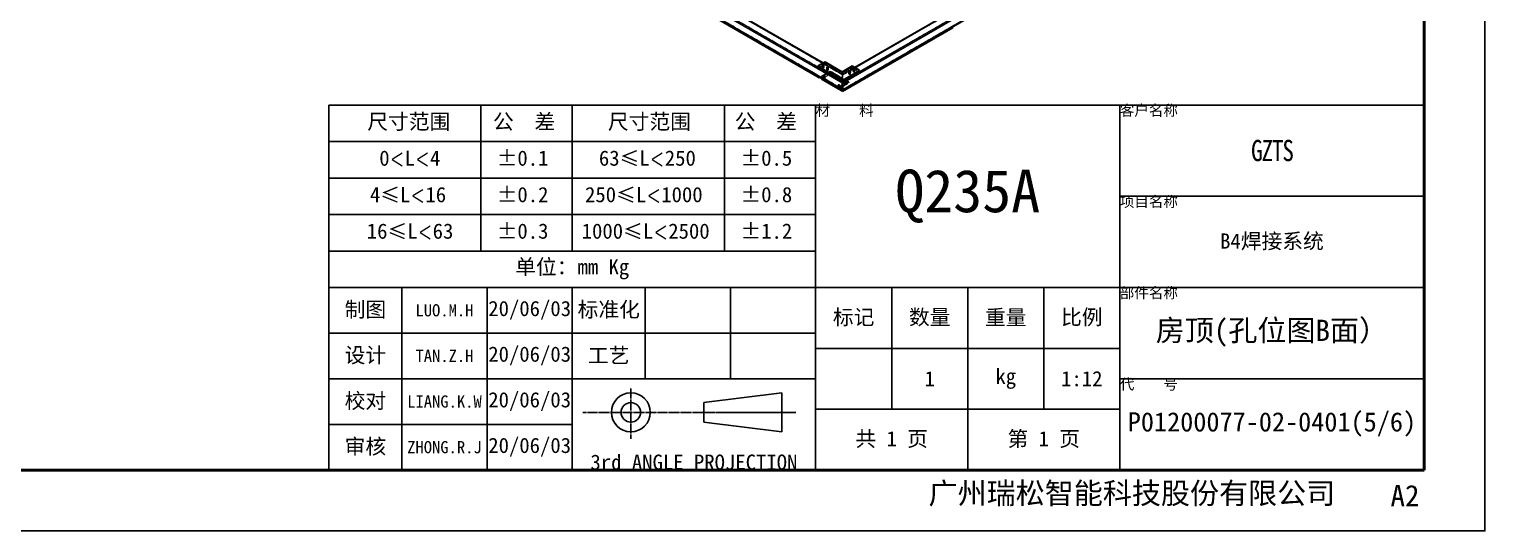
# Model space of a CAD drawing. Header units: millimetres. Extents: x -73083 to 81340, y -6859 to 6812.
# Drawn here: x -20376 to -17505, y -6850 to -5860 of the extents above; entities that cross this region are included whole.
import ezdxf

# ---------------------------------------------------------------- set-up
doc = ezdxf.new("R2010")
doc.units = ezdxf.units.MM
doc.linetypes.add('CENTER-HOKUTO', pattern=[23, 20, -1, 1, -1])
doc.linetypes.add('DASHED', pattern=[15, 12, -3])
doc.layers.add('A3', color=7, linetype='Continuous', plot=False)
doc.layers.add('AM_VIS', color=7, linetype='Continuous', lineweight=50)
doc.layers.add('SOLID LINE', color=7, linetype='Continuous', lineweight=30)
doc.layers.add('title_frame', color=7, linetype='Continuous')
doc.layers.add('word_dim', color=253, linetype='Continuous')
doc.styles.get("Standard").update_dxf_attribs({"font": 'romans.shx', "bigfont": 'bigfont.shx'})

# ---------------------------------------------------------------- blocks, each defined once
blk = doc.blocks.new('A$C7E87390C')
at = {"color": 7, "linetype": 'DASHED', "lineweight": 13}
for p, q in [((883.1, -3150.7), (3705.2, -1521.5)), ((883.1, -3114.8), (3642.9, -1521.5)), ((883.1, -3114), (3638.7, -1523.1)), ((883.1, -3146.7), (3638.7, -1555.8)), ((883.1, -3186.7), (3705.2, -1557.4)), ((883.1, -3150.7), (3642.9, -1557.4)), ((883.1, -3187.5), (3702.3, -1559.8)), ((883.1, -3154.8), (3645.8, -1559.8)), ((883.1, -3150.7), (-502.1, -2351)), ((883.1, -3114.8), (-439.9, -2351)), ((883.1, -3114), (-435.7, -2352.6)), ((883.1, -3186.7), (-502.1, -2386.9)), ((883.1, -3187.5), (-499.3, -2389.4)), ((883.1, -3154.8), (-442.7, -2389.4)), ((883.1, -3150.7), (-439.9, -2386.9)), ((883.1, -3146.7), (-435.7, -2385.3)), ((797.2, -3061.5), (761.8, -3081.9)), ((883.1, -3146.7), (761.8, -3076.7)), ((883.1, -3114), (786.2, -3058.1)), ((883.1, -3112.3), (787.7, -3057.2)), ((882, -3110.5), (797.2, -3061.5)), ((931.5, -3081.9), (882, -3110.5)), ((883.1, -3112.3), (942.1, -3078.2)), ((883.1, -3114), (943.6, -3079.1)), ((966.9, -3102.4), (931.5, -3081.9)), ((772, -3125.1), (823, -3095.6)), ((774.1, -3126.3), (823, -3098.1)), ((780.5, -3124.2), (823, -3099.7)), ((780.5, -3134), (823, -3109.5)), ((780.5, -3124.2), (865.4, -3173.2)), ((823, -3095.6), (914.9, -3148.7)), ((823, -3098.1), (914.9, -3151.2)), ((907.8, -3148.7), (823, -3099.7)), ((907.8, -3158.5), (823, -3109.5)), ((914.9, -3151.2), (861.9, -3181.8)), ((914.9, -3148.7), (863.9, -3178.1)), ((907.8, -3148.7), (865.4, -3173.2)), ((883.1, -3146.7), (966.9, -3098.3)), ((883.1, -3146.7), (883.1, -3114)), ((883.1, -3114), (883.1, -3146.7)), ((907.8, -3158.5), (865.4, -3183))]:
    blk.add_line(p, q, dxfattribs=at)
at = {"color": 7, "lineweight": 13}
for p, q in [((883.1, -3154.8), (3709.4, -1523.1)), ((883.1, -3187.5), (3709.4, -1555.8)), ((966.9, -3098.3), (3622.1, -1565.3)), ((943.6, -3079.1), (2900.8, -1949.1)), ((883.1, -3154.8), (-506.4, -2352.6)), ((883.1, -3187.5), (-506.4, -2385.3)), ((761.8, -3076.7), (211.3, -2758.8)), ((786.2, -3058.1), (239.6, -2742.5))]:
    blk.add_line(p, q, dxfattribs=at)
at = {"color": 7, "lineweight": 35}
for p, q in [((883.1, -3189.2), (3707.3, -1558.6)), ((883.1, -3189.2), (-504.3, -2388.2)), ((942.1, -3078.2), (1555.8, -2723.9)), ((769.9, -3126.2), (147.7, -2767)), ((769.9, -3128.7), (147.7, -2769.4)), ((787.7, -3057.2), (241.1, -2741.6)), ((883.1, -3191.6), (1426.5, -2877.8)), ((883.1, -3194), (1426.5, -2880.3)), ((797.2, -3051.7), (761.8, -3072.1)), ((761.8, -3072.1), (882, -3141.5)), ((761.8, -3081.9), (882, -3151.3)), ((882, -3100.7), (797.2, -3051.7)), ((931.5, -3072.1), (882, -3100.7)), ((966.9, -3092.6), (931.5, -3072.1)), ((780.5, -3134), (861.9, -3180.9)), ((882, -3141.5), (966.9, -3092.6)), ((882, -3151.3), (966.9, -3102.4)), ((883.1, -3154.8), (883.1, -3187.5)), ((883.1, -3187.5), (883.1, -3154.8)), ((883.1, -3191.6), (861.9, -3179.3)), ((883.1, -3194), (861.9, -3181.8))]:
    blk.add_line(p, q, dxfattribs=at)
at = {"color": 7, "lineweight": 35, "ltscale": 0.244952}
for p, q in [((761.8, -3081.9), (761.8, -3072.1)), ((966.9, -3102.4), (966.9, -3092.6))]:
    blk.add_line(p, q, dxfattribs=at)
at = {"color": 7, "linetype": 'DASHED', "lineweight": 13, "ltscale": 0.244952}
for p, q in [((784.2, -3076.8), (784.2, -3067)), ((797.2, -3061.5), (797.2, -3051.7)), ((805.4, -3089.1), (805.4, -3079.3)), ((791.3, -3134), (791.3, -3124.2)), ((798, -3134), (798, -3124.2)), ((819.6, -3117.7), (819.6, -3107.9)), ((882, -3110.5), (882, -3100.7)), ((890.3, -3158.5), (890.3, -3148.7)), ((897, -3158.5), (897, -3148.7)), ((923.4, -3109.5), (923.4, -3099.7)), ((936.2, -3097.2), (936.2, -3087.5)), ((862.1, -3174.8), (862.1, -3165)), ((865.4, -3183), (865.4, -3173.2)), ((868.7, -3174.8), (868.7, -3165))]:
    blk.add_line(p, q, dxfattribs=at)
at = {"color": 7, "linetype": 'DASHED', "lineweight": 13, "ltscale": 0.244946}
for p, q in [((792.5, -3076.8), (792.5, -3067)), ((813.8, -3089.1), (813.8, -3079.3)), ((931.5, -3081.9), (931.5, -3072.1)), ((823, -3109.5), (823, -3099.7)), ((826.3, -3117.7), (826.3, -3107.9)), ((907.8, -3158.5), (907.8, -3148.7)), ((915, -3109.5), (915, -3099.7)), ((944.6, -3097.2), (944.6, -3087.5))]:
    blk.add_line(p, q, dxfattribs=at)
at = {"color": 7, "lineweight": 35, "ltscale": 0.059777}
blk.add_line((769.9, -3126.2), (772, -3125.1), dxfattribs=at)
at = {"color": 7, "lineweight": 35, "ltscale": 0.061237}
for p, q in [((769.9, -3128.7), (769.9, -3126.2)), ((861.9, -3181.8), (861.9, -3179.3)), ((883.1, -3191.6), (883.1, -3194))]:
    blk.add_line(p, q, dxfattribs=at)
at = {"color": 7, "lineweight": 35, "ltscale": 0.121015}
blk.add_line((769.9, -3128.7), (774.1, -3126.3), dxfattribs=at)
at = {"color": 7, "linetype": 'DASHED', "lineweight": 13, "ltscale": 0.144696}
blk.add_line((780.5, -3130), (780.5, -3124.2), dxfattribs=at)
at = {"color": 7, "lineweight": 35, "ltscale": 0.100256}
blk.add_line((780.5, -3134), (780.5, -3130), dxfattribs=at)
at = {"color": 7, "linetype": 'DASHED', "lineweight": 13, "ltscale": 0.061237}
for p, q in [((823, -3098.1), (823, -3095.6)), ((914.9, -3151.2), (914.9, -3148.7))]:
    blk.add_line(p, q, dxfattribs=at)
at = {"color": 7, "lineweight": 35, "ltscale": 0.244946}
blk.add_line((882, -3151.3), (882, -3141.5), dxfattribs=at)
at = {"color": 7, "linetype": 'DASHED', "lineweight": 13, "ltscale": 0.042273}
for p, q in [((883.1, -3112.3), (883.1, -3114)), ((883.1, -3114), (883.1, -3112.3))]:
    blk.add_line(p, q, dxfattribs=at)
at = {"color": 7, "linetype": 'DASHED', "lineweight": 13, "ltscale": 0.101947}
blk.add_line((883.1, -3146.7), (883.1, -3150.7), dxfattribs=at)
at = {"color": 7, "linetype": 'DASHED', "lineweight": 13, "ltscale": 0.102124}
blk.add_line((883.1, -3150.7), (883.1, -3146.7), dxfattribs=at)
at = {"color": 7, "lineweight": 35, "ltscale": 0.102179}
blk.add_line((883.1, -3150.7), (883.1, -3154.8), dxfattribs=at)
at = {"color": 7, "lineweight": 35, "ltscale": 0.102002}
blk.add_line((883.1, -3154.8), (883.1, -3150.7), dxfattribs=at)
at = {"color": 7, "lineweight": 35, "ltscale": 0.059779}
blk.add_line((863.9, -3178.1), (861.9, -3179.3), dxfattribs=at)
at = {"color": 7, "linetype": 'DASHED', "lineweight": 13, "ltscale": 0.101698}
blk.add_line((861.9, -3180.9), (865.4, -3183), dxfattribs=at)
at = {"color": 7, "lineweight": 35, "ltscale": 0.042273}
blk.add_line((883.1, -3187.5), (883.1, -3189.2), dxfattribs=at)
at = {"color": 7, "lineweight": 35, "ltscale": 0.042279}
blk.add_line((883.1, -3189.2), (883.1, -3187.5), dxfattribs=at)
at = {"color": 7, "lineweight": 35}
for centre, start_param, end_param in [((788.3, -3067), 1.285402, 3.141574), ((788.3, -3067), 3.141574, 6.283167), ((788.3, -3067), 6.283167, 7.568588), ((809.6, -3079.3), 6.283167, 9.42476), ((809.6, -3079.3), 3.141574, 4.426995), ((809.6, -3079.3), 4.426995, 6.283167), ((940.4, -3087.5), 1.285402, 3.141574), ((940.4, -3087.5), 6.283167, 7.568588), ((919.2, -3099.7), 6.283167, 9.42476), ((919.2, -3099.7), 3.141574, 4.426995), ((919.2, -3099.7), 4.426995, 6.283167), ((940.4, -3087.5), 3.141574, 6.283167)]:
    blk.add_ellipse(centre, major_axis=(4.19, 0), ratio=0.577346, start_param=start_param, end_param=end_param, dxfattribs=at)
at = {"color": 7, "linetype": 'DASHED', "lineweight": 13}
for centre, major_axis, ratio, start_param, end_param in [((788.3, -3076.8), (4.19, 0), 0.577346, 1.285402, 3.141574), ((788.3, -3076.8), (4.19, 0), 0.577346, 3.141574, 6.283167), ((788.3, -3076.8), (4.19, 0), 0.577346, 6.283167, 7.568588), ((794.7, -3124.2), (-3.32, 0), 0.577343, 3.141621, 6.283214), ((794.7, -3124.2), (-3.32, 0), 0.577343, 0.000028, 2.856192), ((794.7, -3134), (-3.32, 0), 0.577343, 3.141621, 6.283214), ((794.7, -3134), (-3.32, 0), 0.577343, 0.000028, 2.856192), ((794.7, -3124.2), (-3.32, 0), 0.577343, 2.856192, 3.141621), ((794.7, -3134), (-3.32, 0), 0.577343, 2.856192, 3.141621), ((809.6, -3089.1), (4.19, 0), 0.577346, 6.283167, 9.42476), ((809.6, -3089.1), (4.19, 0), 0.577346, 3.141574, 4.426995), ((809.6, -3089.1), (4.19, 0), 0.577346, 4.426995, 6.283167), ((823, -3107.9), (-3.32, 0), 0.577343, 3.141621, 6.283214), ((823, -3107.9), (-3.32, 0), 0.577343, 0.000028, 2.856192), ((823, -3117.7), (-3.32, 0), 0.577343, 3.141621, 6.283214), ((823, -3117.7), (-3.32, 0), 0.577343, 0.000028, 2.856192), ((823, -3107.9), (-3.32, 0), 0.577343, 2.856192, 3.141621), ((823, -3117.7), (-3.32, 0), 0.577343, 2.856192, 3.141621), ((893.7, -3148.7), (-3.32, 0), 0.577343, 3.141621, 6.283214), ((893.7, -3148.7), (-3.32, 0), 0.577343, 0.000028, 2.856192), ((893.7, -3158.5), (-3.32, 0), 0.577343, 3.141621, 6.283214), ((893.7, -3148.7), (-3.32, 0), 0.577343, 2.856192, 3.141621), ((919.2, -3109.5), (4.19, 0), 0.577346, 6.283167, 9.42476), ((919.2, -3109.5), (4.19, 0), 0.577346, 3.141574, 4.426995), ((919.2, -3109.5), (4.19, 0), 0.577346, 4.426995, 6.283167), ((940.4, -3097.2), (4.19, 0), 0.577346, 1.285402, 3.141574), ((940.4, -3097.2), (4.19, 0), 0.577346, 3.141574, 6.283167), ((940.4, -3097.2), (4.19, 0), 0.577346, 6.283167, 7.568588), ((865.4, -3165), (-3.32, 0), 0.577343, 3.141621, 6.283214), ((865.4, -3165), (-3.32, 0), 0.577343, 0.000028, 2.856192), ((865.4, -3174.8), (-3.32, 0), 0.577343, 3.141621, 6.283214), ((865.4, -3174.8), (-3.32, 0), 0.577343, 0.000028, 2.856192), ((865.4, -3165), (-3.32, 0), 0.577343, 2.856192, 3.141621), ((865.4, -3174.8), (-3.32, 0), 0.577343, 2.856192, 3.141621), ((893.7, -3158.5), (-3.32, 0), 0.577343, 0.000028, 2.856192), ((893.7, -3158.5), (-3.32, 0), 0.577343, 2.856192, 3.141621)]:
    blk.add_ellipse(centre, major_axis=major_axis, ratio=ratio, start_param=start_param, end_param=end_param, dxfattribs=at)

msp = doc.modelspace()

# ---------------------------------------------------------------- linework, layer by layer
at = {"layer": 'A3', "linetype": 'Continuous'}
msp.add_lwpolyline([(-24632.76409, -1810.23226), (-17504.76409, -1810.23226), (-17504.76409, -6850.23226), (-24632.76409, -6850.23226)], close=True, dxfattribs=at)
at = {"layer": 'AM_VIS', "linetype": 'Continuous'}
for p in [(-17624.76409, -1930.23226), (-24332.76409, -6730.23226)]:
    msp.add_line(p, (-17624.76409, -6730.23226), dxfattribs=at)
at = {"layer": 'title_frame', "linetype": 'Continuous'}
for p, q in [((-19784.76409, -6010.23226), (-17624.76409, -6010.23226)), ((-19784.76409, -6730.23226), (-19784.76409, -6010.23226)), ((-19484.76409, -6010.23226), (-19484.76409, -6298.23226)), ((-19304.76409, -6010.23226), (-19304.76409, -6298.23226)), ((-19004.76409, -6298.23226), (-19004.76409, -6010.23226)), ((-18824.76409, -6730.23226), (-18824.76409, -6010.23226)), ((-18224.76409, -6730.23226), (-18224.76409, -6010.23226)), ((-17624.76409, -6730.23226), (-17624.76409, -6010.23226)), ((-19784.76409, -6082.23226), (-18824.76409, -6082.23226)), ((-19784.76409, -6154.23226), (-18824.76409, -6154.23226)), ((-18224.76409, -6190.23226), (-17624.76409, -6190.23226)), ((-19784.76409, -6226.23226), (-18824.76409, -6226.23226)), ((-19784.76409, -6298.23226), (-18824.76409, -6298.23226)), ((-19784.76409, -6370.23226), (-17624.76409, -6370.23226)), ((-19640.76409, -6730.23226), (-19640.76409, -6370.23226)), ((-19472.76409, -6730.23226), (-19472.76409, -6370.23226)), ((-19304.76409, -6730.23226), (-19304.76409, -6370.23226)), ((-19160.76409, -6550.23226), (-19160.76409, -6370.23226)), ((-18992.76409, -6550.23226), (-18992.76409, -6370.23226)), ((-18674.76409, -6610.23226), (-18674.76409, -6370.23226)), ((-18524.76409, -6730.23226), (-18524.76409, -6370.23226)), ((-18374.76409, -6610.23226), (-18374.76409, -6370.23226)), ((-19784.76409, -6460.23226), (-18824.76409, -6460.23226)), ((-18824.76409, -6490.23226), (-18224.76409, -6490.23226)), ((-19784.76409, -6550.23226), (-18824.76409, -6550.23226)), ((-18224.76409, -6550.23226), (-17624.76409, -6550.23226)), ((-18824.76409, -6610.23226), (-18224.76409, -6610.23226)), ((-19784.76409, -6640.23226), (-19304.76409, -6640.23226)), ((-19784.76409, -6730.23226), (-17624.76409, -6730.23226)), ((-19784.76409, -6730.23226), (-17624.76409, -6730.23226))]:
    msp.add_line(p, q, dxfattribs=at)
at = {"layer": 'title_frame', "color": 2, "linetype": 'CENTER-HOKUTO'}
for p, q in [((-19189.15027, -6569.21123), (-19189.15027, -6668.43683)), ((-18863.88307, -6616.44323), (-19283.97907, -6616.44323))]:
    msp.add_line(p, q, dxfattribs=at)
at = {"layer": 'title_frame', "color": 3, "linetype": 'Continuous'}
for p, q in [((-19045.15027, -6597.24323), (-18891.55027, -6578.04323)), ((-19045.15027, -6635.64323), (-19045.15027, -6597.24323)), ((-18891.55027, -6578.04323), (-18891.55027, -6654.84323)), ((-18891.55027, -6654.84323), (-19045.15027, -6635.64323))]:
    msp.add_line(p, q, dxfattribs=at)
for radius in [38.4, 19.2]:
    msp.add_arc((-19189.15027, -6616.44323), radius, 0, 359.98938268, dxfattribs=at)

# ---------------------------------------------------------------- block references
at = {"layer": 'word_dim', "linetype": 'Continuous', "ltscale": 2, "xscale": 0.4000000000014552, "yscale": 0.3999999999996362, "zscale": 0.4}
msp.add_blockref('A$C7E87390C', (-19125.05149, -4704.95503), dxfattribs=at)

# ---------------------------------------------------------------- texts
at = {"layer": 'SOLID LINE', "ltscale": 0.5}
for s, insert, char_height, width, attachment_point in [('\\pt180;{\\fSimHei|b0|i0|c134|p2;\\C3;尺寸范围}', (-19708.92454, -6027.88501), 30, 543.6182261, 1), ('\\pt180;{\\fSimHei|b0|i0|c134|p2;\\C3;公  差}', (-19461.07964, -6027.88501), 30, 543.6182261, 1), ('\\pt180;{\\fSimHei|b0|i0|c134|p2;\\C3;尺寸范围}', (-19234.35511, -6027.88501), 30, 543.6182261, 1), ('\\pt180;{\\fSimHei|b0|i0|c134|p2;\\C3;公  差}', (-18984.29135, -6027.88501), 30, 543.6182261, 1), ('{\\fSimHei|b0|i0|c134|p2;\\C3;材    料}', (-18824.76409, -6010.23226), 21, 600, 1), ('\\pt126;{\\fSimHei|b0|i0|c134|p2;\\C3;客户名称}', (-18224.76409, -6010.23226), 21, 600, 1), ('{\\fSimHei|b0|i0|c134|p2;\\W0.8;\\T0.9;\\C3;GZTS}', (-17924.76409, -6100.23226), 42, 600, 5), ('\\pt180;{\\fSimHei|b0|i0|c134|p2;\\C3;0\\Fromans,bigfont|c134;\\H0.9583x;<\\fSimHei|b0|i0|c134|p2;\\H1.044x;L\\Fromans,bigfont|c134;\\H0.9583x;<\\fSimHei|b0|i0|c134|p2;\\H1.044x;4}', (-19685.3977, -6099.88501), 30, 543.6182261, 1), ('\\pt180;{\\fSimHei|b0|i0|c134|p2;\\C3;%%P0.1}', (-19453.776, -6099.88501), 30, 543.6182261, 1), ('\\pt180;{\\fSimHei|b0|i0|c134|p2;\\C3;63\\H0.9583x;≤\\H1.044x;L\\Fromans,bigfont|c134;\\H0.9579x;<\\fSimHei|b0|i0|c134|p2;\\H1.044x;250}', (-19252.15991, -6099.88501), 30, 543.6182261, 1), ('\\pt180;{\\fSimHei|b0|i0|c134|p2;\\C3;%%P0.5}', (-18972.93209, -6099.88501), 30, 543.6182261, 1), ('\\pt504;{\\fSimHei|b0|i0|c134|p2;\\C3;Q235A}', (-18524.76409, -6190.23226), 84, 600, 5), ('\\pt180;{\\fSimHei|b0|i0|c134|p2;\\C3;4\\H0.9583x;≤\\H1.043x;L\\Fromans,bigfont|c134;\\H0.9588x;<\\fSimHei|b0|i0|c134|p2;\\H1.043x;16}', (-19703.80591, -6171.88501), 30, 543.6182261, 1), ('\\pt180;{\\fSimHei|b0|i0|c134|p2;\\C3;%%P0.2}', (-19453.776, -6171.88501), 30, 543.6182261, 1), ('\\pt180;{\\fSimHei|b0|i0|c134|p2;\\C3;250\\H0.9583x;≤\\H1.044x;L\\Fromans,bigfont|c134;\\H0.9579x;<\\fSimHei|b0|i0|c134|p2;\\H1.044x;1000}', (-19279.5516, -6171.88501), 30, 543.6182261, 1), ('\\pt180;{\\fSimHei|b0|i0|c134|p2;\\C3;%%P0.8}', (-18972.93209, -6171.88501), 30, 543.6182261, 1), ('\\pt126;{\\fSimHei|b0|i0|c134|p2;\\C3;项目名称}', (-18224.76409, -6190.23226), 21, 600, 1), ('\\pt180;{\\fSimHei|b0|i0|c134|p2;\\C3;16\\H0.9583x;≤\\H1.044x;L\\Fromans,bigfont|c134;\\H0.9579x;<\\fSimHei|b0|i0|c134|p2;\\H1.044x;63}', (-19709.98649, -6243.88501), 30, 543.6182261, 1), ('\\pt180;{\\fSimHei|b0|i0|c134|p2;\\C3;%%P0.3}', (-19453.776, -6243.88501), 30, 543.6182261, 1), ('\\pt180;{\\fSimHei|b0|i0|c134|p2;\\C3;%%P1.2}', (-18972.93209, -6243.88501), 30, 543.6182261, 1), ('{\\fSimHei|b0|i0|c134|p2;\\C3;B4焊接系统}', (-17924.76409, -6280.23226), 30, 600, 5), ('\\pt180;{\\fSimHei|b0|i0|c134|p2;\\C3;单位：mm Kg}', (-19304.76409, -6334.23226), 30, 960, 5), ('\\pt126;{\\fSimHei|b0|i0|c134|p2;\\C3;部件名称}', (-18224.76409, -6370.23226), 21, 600, 1), ('\\pt180;{\\fSimHei|b0|i0|c134|p2;\\C3;制图}', (-19712.76409, -6415.23226), 30, 144, 5), ('\\pt864;{\\fSimHei|b0|i0|c134|p2;\\H0.8x;\\C3;LUO.M.H}', (-19556.76409, -6415.23226), 30, 168, 5), ('\\pt180;{\\fSimHei|b0|i0|c134|p2;\\C3;20/06/03}', (-19388.76409, -6415.23226), 30, 168, 5), ('\\pt180;{\\fSimHei|b0|i0|c134|p2;\\C3;标准化}', (-19232.76409, -6415.23226), 30, 144, 5), ('\\pt180;{\\fSimHei|b0|i0|c134|p2;\\C3;标记}', (-18749.76409, -6430.23226), 30, 150, 5), ('\\pt180;{\\fSimHei|b0|i0|c134|p2;\\C3;数量}', (-18599.76409, -6430.23226), 30, 150, 5), ('\\pt180;{\\fSimHei|b0|i0|c134|p2;\\C3;重量}', (-18449.76409, -6430.23226), 30, 150, 5), ('\\pt180;{\\fSimHei|b0|i0|c134|p2;\\C3;比例}', (-18299.76409, -6430.23226), 30, 150, 5), ('{\\fSimHei|b0|i0|c134|p2;\\C3;房顶(孔位图B面）}', (-17924.76409, -6460.23226), 42, 600, 5), ('\\pt180;{\\fSimHei|b0|i0|c134|p2;\\C3;设计}', (-19712.76409, -6505.23226), 30, 144, 5), ('\\pt180;{\\fSimHei|b0|i0|c134|p2;\\C3;20/06/03}', (-19388.76409, -6505.23226), 30, 168, 5), ('\\pt180;{\\fSimHei|b0|i0|c134|p2;\\C3;工艺}', (-19232.76409, -6505.23226), 30, 144, 5), ('\\pt864;{\\fSimHei|b0|i0|c134|p2;\\H0.8x;\\C3;TAN.Z.H}', (-19556.76409, -6505.23226), 30, 168, 5), ('\\pt180;{\\fSimHei|b0|i0|c134|p2;\\C3;1}', (-18599.76409, -6550.23226), 30, 150, 5), ('\\pt180;{\\fSimHei|b0|i0|c134|p2;\\C3;kg}', (-18449.76409, -6550.23226), 30, 150, 5), ('\\pt180;{\\fSimHei|b0|i0|c134|p2;\\C3;1:12}', (-18299.76409, -6550.23226), 30, 150, 5), ('\\pt180;{\\fSimHei|b0|i0|c134|p2;\\C3;校对}', (-19712.76409, -6595.23226), 30, 144, 5), ('\\pt180;{\\fSimHei|b0|i0|c134|p2;\\C3;20/06/03}', (-19388.76409, -6595.23226), 30, 168, 5), ('\\pt126;{\\fSimHei|b0|i0|c134|p2;\\C3;代    号}', (-18224.76409, -6550.23226), 21, 600, 1), ('\\pt864;{\\fSimHei|b0|i0|c134|p2;\\H0.8x;\\C3;LIANG.K.W}', (-19556.76409, -6595.23226), 30, 168, 5), ('{\\fSimHei|b0|i0|c134|p2;\\C3;P01200077-02-0401(5/6)}', (-17924.76409, -6640.23226), 38, 600, 5), ('\\pt180;{\\fSimHei|b0|i0|c134|p2;\\C3;共 1 页}', (-18674.76409, -6670.23226), 30, 300, 5), ('\\pt180;{\\fSimHei|b0|i0|c134|p2;\\C3;第 1 页}', (-18374.76409, -6670.23226), 30, 300, 5), ('\\pt180;{\\fSimHei|b0|i0|c134|p2;\\C3;审核}', (-19712.76409, -6685.23226), 30, 144, 5), ('\\pt864;{\\fSimHei|b0|i0|c134|p2;\\H0.8x;\\C3;ZHONG.R.J}', (-19556.76409, -6685.23226), 30, 168, 5), ('\\pt180;{\\fSimHei|b0|i0|c134|p2;\\C3;20/06/03}', (-19388.76409, -6685.23226), 30, 168, 5), ('{\\fSimHei|b0|i0|c134|p2;\\C3;3rd ANGLE PROJECTION}', (-19064.76409, -6730.23226), 30, 480, 8), ('\\pt180;{\\fSimHei|b0|i0|c134|p2;\\C3;广州瑞松智能科技股份有限公司}', (-18602.01576, -6754.90174), 42, 942.7416977, 1), ('\\pt252;{\\fSimHei|b0|i0|c134|p2;\\C3;A2}', (-17690.89765, -6759.72749), 42, 942.7416977, 1)]:
    msp.add_mtext(s, dxfattribs=dict(at, insert=insert, char_height=char_height, width=width, attachment_point=attachment_point))
at = {"layer": 'SOLID LINE', "ltscale": 0.5, "insert": (-19286.13597, -6243.88501), "char_height": 30, "width": 543.6182261, "attachment_point": 1, "line_spacing_factor": 0.72}
msp.add_mtext('\\pt180;{\\fSimHei|b0|i0|c134|p2;\\C3;1000\\H0.9583x;≤\\H1.044x;L\\Fromans,bigfont|c134;\\H0.9579x;<\\fSimHei|b0|i0|c134|p2;\\H1.044x;2500}', dxfattribs=at)

doc.saveas('drawing.dxf')
